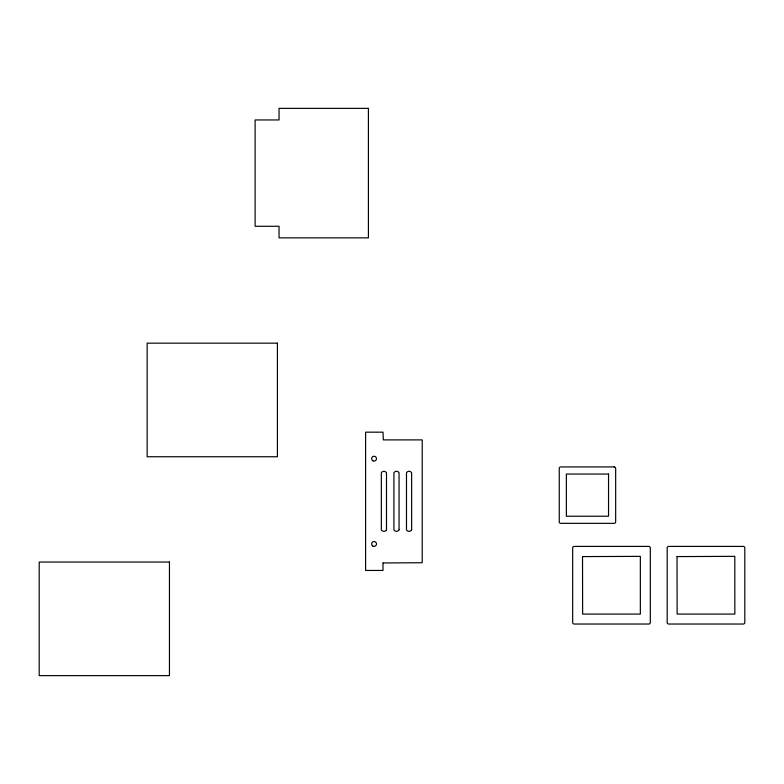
<?xml version="1.0" encoding="UTF-8"?>
<svg xmlns="http://www.w3.org/2000/svg" width="784" height="784" viewBox="0 0 784 784"><rect width="100%" height="100%" fill="white"/><g stroke="black" fill="none" stroke-linecap="round" stroke-linejoin="round"><path stroke-width="1.18" d="M383.004 563.059L383.004 570.448L365.589 570.448L365.589 432.17L383.004 432.17L383.337 439.893L422.233 439.893L422.233 562.726L383.033 562.961M582.522 556.591L582.63 614.078L640.342 614.078L640.342 556.366L582.522 556.591M677.023 556.591L677.131 614.078L734.843 614.078L734.804 556.336L677.023 556.591M368.411 108.368L279.045 108.368L279.045 119.952L255.114 119.952L255.114 226.272L279.045 226.272L279.045 237.866L368.411 237.866L368.411 108.368M277.409 343.157L147.157 343.157L147.157 456.749L277.409 456.749L277.409 343.157M614.146 466.931L560.756 466.931A1.519 1.519 0 0 0 559.247 468.44L559.247 521.83A1.519 1.519 0 0 0 560.756 523.349L614.146 523.349A1.519 1.519 0 0 0 615.665 521.83L615.665 468.44A1.519 1.519 0 0 0 614.146 466.931M608.541 474.046L566.362 474.046L566.362 516.225L608.541 516.225L608.541 474.046M648.789 546.409L574.192 546.409A1.519 1.519 0 0 0 572.673 547.928L572.673 622.516A1.519 1.519 0 0 0 574.192 624.035L648.789 624.035A1.519 1.519 0 0 0 650.299 622.516L650.299 547.928A1.519 1.519 0 0 0 648.789 546.409M743.281 546.409L668.693 546.409A1.519 1.519 0 0 0 667.174 547.928L667.174 622.516A1.519 1.519 0 0 0 668.693 624.035L743.281 624.035A1.519 1.519 0 0 0 744.8 622.516L744.8 547.928A1.519 1.519 0 0 0 743.281 546.409M169.452 562.04L39.2 562.04L39.2 675.632L169.452 675.632L169.452 562.04M411.629 529.857L411.629 472.762A2.95 2.95 0 0 0 406.484 472.762L406.484 529.857A2.95 2.95 0 0 0 411.629 529.857M399.056 529.857L399.056 472.762A2.95 2.95 0 0 0 393.911 472.762L393.911 529.857A2.95 2.95 0 0 0 399.056 529.857M386.492 529.857L386.492 472.762A2.95 2.95 0 0 0 381.338 472.762L381.338 529.857A2.95 2.95 0 0 0 386.492 529.857M372.861 460.776A2.421 2.421 0 0 0 376.496 458.679A2.421 2.421 0 0 0 372.861 456.572A2.421 2.421 0 0 0 372.861 460.776M372.861 546.046A2.421 2.421 0 0 0 376.496 543.949A2.421 2.421 0 0 0 372.861 541.852A2.421 2.421 0 0 0 372.861 546.046"/></g></svg>
